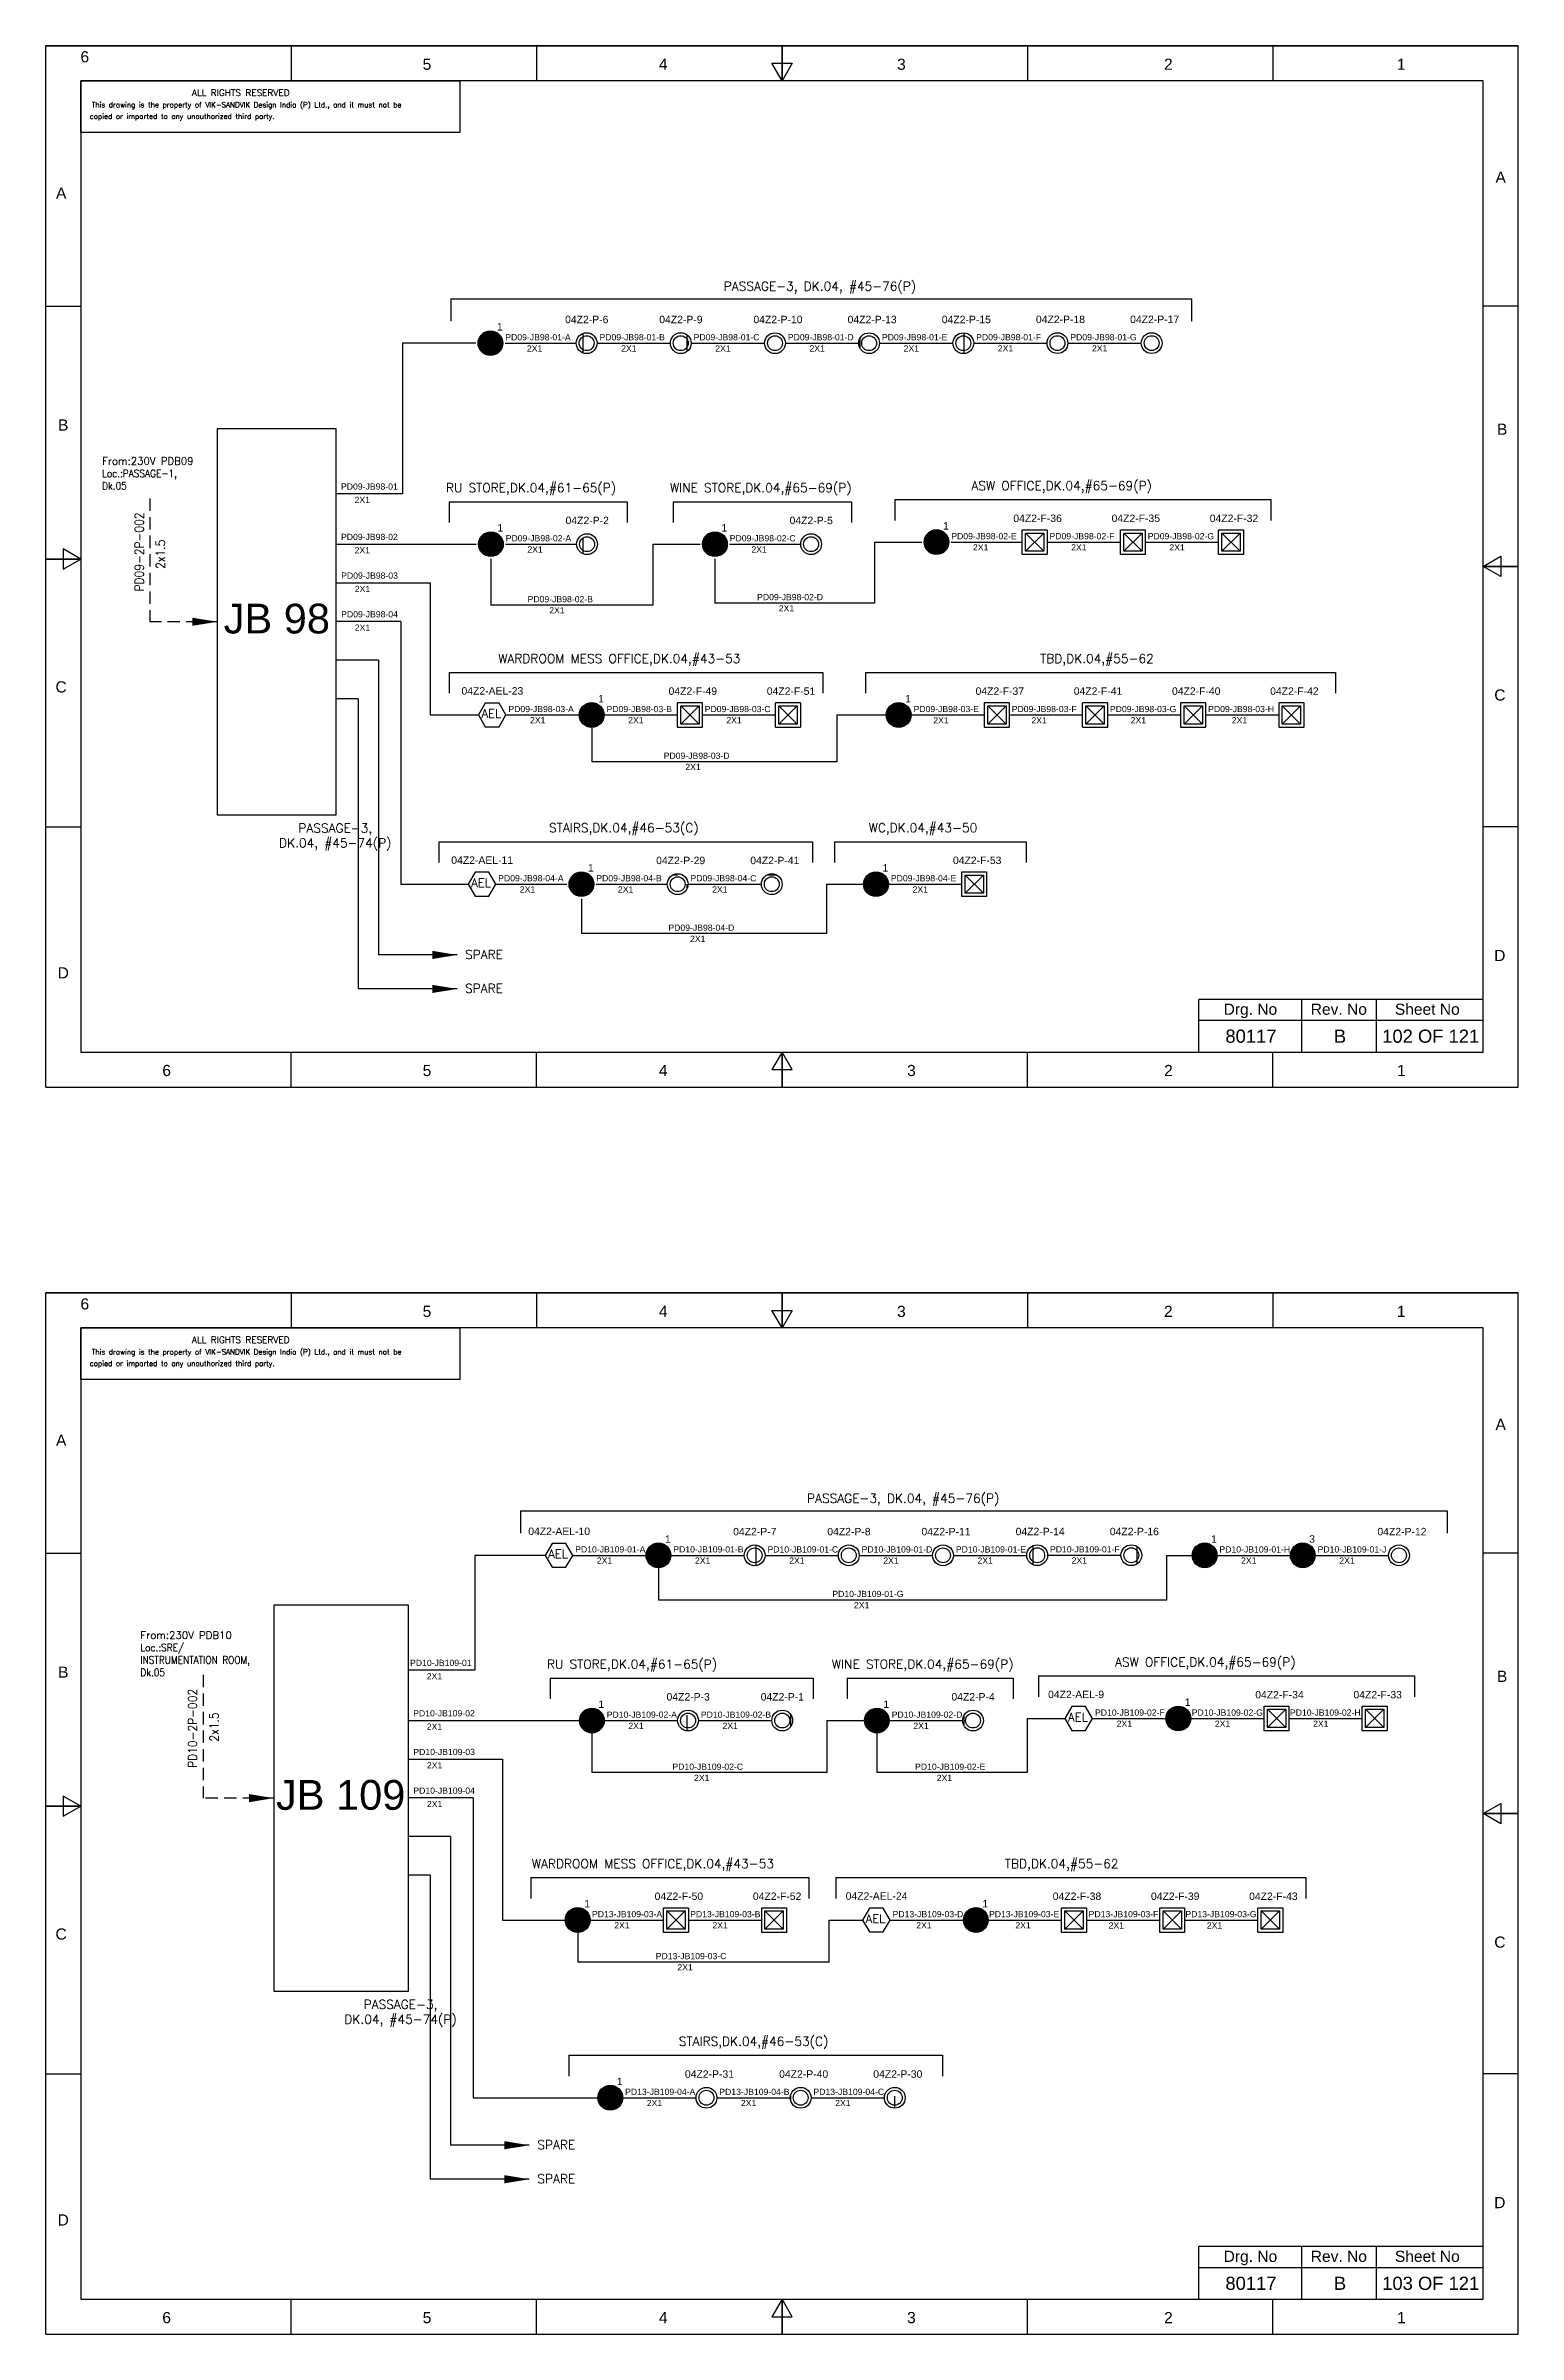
# Model space of a CAD drawing. Header units: inches. Extents: x -3311 to 1429, y -713 to 2436.
# Drawn here: x -2979.2 to -2682.2, y -713.5 to -251.8 of the extents above; entities that cross this region are included whole.
import ezdxf
from ezdxf.enums import TextEntityAlignment as Align

# ---------------------------------------------------------------- set-up
doc = ezdxf.new("R2010")
doc.units = ezdxf.units.IN
doc.linetypes.add('HIDDEN', pattern=[0.375, 0.25, -0.125])
doc.linetypes.add('SOLID', pattern=[0])
for name, color, linetype, lineweight in [('ELEC_TXT-025', 1, 'Continuous', 25), ('HEL-025', 1, 'Continuous', 25), ('HEL-035', 2, 'Continuous', 35)]:
    doc.layers.add(name, color=color, linetype=linetype, lineweight=lineweight)
doc.layers.add('Fmount', color=7, linetype='Continuous')
doc.layers.add('LINE', color=3, linetype='SOLID')
doc.styles.add('_NORMAL', font='arial.ttf')
doc.styles.add('ROMANS', font='simplex.shx', dxfattribs={"width": 0.88})
doc.styles.get("Standard").update_dxf_attribs({"font": 'arial.ttf'})
doc.dimstyles.get("Standard").update_dxf_attribs({"dimtxt": 0.18, "dimasz": 0.18, "dimexe": 0.18, "dimexo": 0.0625, "dimgap": 0.09, "dimtad": 0, "dimtih": 1, "dimtoh": 1, "dimdec": 4, "dimzin": 0, "dimdsep": 46, "dimtxsty": 'Standard', "dimcen": 0.09, "dimadec": 0, "dimazin": 0, "dimtfac": 1, "dimtdec": 4, "dimtofl": 0, "dimtmove": 0, "dimatfit": 3, "dimfxl": 1, "dimtolj": 1, "dimtzin": 0, "dimarcsym": 0})
pattern_1 = [(0, (0, 0), (0, 6.985), [5.08, -1.905]), (90, (0, 0), (-6.985, 4e-16), [5.08, -1.905])]

# ---------------------------------------------------------------- blocks, each defined once
blk = doc.blocks.new('fr')
at = {"color": 7, "linetype": 'Continuous'}
for p, q in [((33763.99, 4500.4), (33466.99, 4500.4)), ((33466.99, 4500.4), (33763.99, 4500.4)), ((33466.99, 4290.33), (33466.99, 4500.4)), ((33516.49, 4500.4), (33516.49, 4493.33)), ((33565.99, 4500.4), (33565.99, 4493.33)), ((33615.49, 4493.33), (33613.45, 4496.87)), ((33613.45, 4496.87), (33617.53, 4496.87)), ((33615.49, 4500.4), (33615.49, 4493.33)), ((33615.49, 4493.33), (33615.49, 4500.4)), ((33615.49, 4500.4), (33615.49, 4493.33)), ((33617.53, 4496.87), (33615.49, 4493.33)), ((33664.99, 4500.4), (33664.99, 4493.33)), ((33714.49, 4500.4), (33714.49, 4493.33)), ((33763.99, 4290.33), (33763.99, 4500.4)), ((33763.99, 4290.33), (33763.99, 4500.4)), ((33756.92, 4493.33), (33474.06, 4493.33)), ((33474.06, 4493.33), (33474.06, 4297.41)), ((33756.92, 4297.41), (33756.92, 4493.33)), ((33466.99, 4447.89), (33474.06, 4447.89)), ((33763.99, 4447.89), (33756.92, 4447.89)), ((33466.99, 4396.87), (33474.06, 4396.87)), ((33474.06, 4396.87), (33466.99, 4396.87)), ((33466.99, 4396.87), (33474.06, 4396.87)), ((33474.06, 4396.87), (33470.53, 4398.91)), ((33470.53, 4398.91), (33470.53, 4394.83)), ((33470.53, 4394.83), (33474.06, 4396.87)), ((33756.92, 4395.37), (33760.45, 4397.41)), ((33763.99, 4395.37), (33756.92, 4395.37)), ((33760.45, 4393.33), (33756.92, 4395.37)), ((33756.92, 4395.37), (33763.99, 4395.37)), ((33763.99, 4395.37), (33756.92, 4395.37)), ((33760.45, 4397.41), (33760.45, 4393.33)), ((33466.99, 4342.85), (33474.06, 4342.85)), ((33763.99, 4342.85), (33756.92, 4342.85)), ((33474.06, 4297.41), (33756.92, 4297.41)), ((33516.49, 4290.33), (33516.49, 4297.41)), ((33565.99, 4290.33), (33565.99, 4297.41)), ((33615.49, 4297.41), (33613.45, 4293.87)), ((33613.45, 4293.87), (33617.53, 4293.87)), ((33615.49, 4290.33), (33615.49, 4297.41)), ((33617.53, 4293.87), (33615.49, 4297.41)), ((33615.49, 4297.41), (33615.49, 4290.33)), ((33615.49, 4290.33), (33615.49, 4297.41)), ((33664.99, 4290.33), (33664.99, 4297.41)), ((33714.49, 4290.33), (33714.49, 4297.41)), ((33466.99, 4290.33), (33763.99, 4290.33)), ((33466.99, 4290.33), (33763.99, 4290.33))]:
    blk.add_line(p, q, dxfattribs=at)
at = {"color": 7, "style": '_NORMAL'}
for s, p in [('6', (33474.86, 4498.18)), ('5', (33543.88, 4496.68)), ('4', (33591.52, 4496.68)), ('3', (33639.57, 4496.68)), ('2', (33693.41, 4496.68)), ('1', (33740.39, 4496.68)), ('A', (33760.45, 4473.88)), ('A', (33470.1, 4470.68)), ('B', (33470.52, 4423.9)), ('B', (33760.74, 4423.06)), ('C', (33470.08, 4371.07)), ('C', (33760.29, 4369.44)), ('D', (33760.27, 4316.89)), ('D', (33470.51, 4313.39)), ('6', (33491.37, 4293.69)), ('5', (33543.89, 4293.69)), ('4', (33591.53, 4293.69)), ('3', (33641.59, 4293.69)), ('2', (33693.43, 4293.69)), ('1', (33740.41, 4293.69))]:
    blk.add_text(s, height=2.25, dxfattribs=at).set_placement(p, align=Align.MIDDLE_CENTER)
blk = doc.blocks.new('A$C4BAD7D21')
at = {"layer": 'HEL-025'}
blk.add_lwpolyline([(-34000, 0), (-34000, 2086), (-18714, 2086), (-18714, 0)], close=True, dxfattribs=at)
at = {"layer": 'HEL-025', "style": 'ROMANS'}
for s, p in [('This drawing is the property of VIK-SANDVIK Design India (P) Ltd., and it must not be', (-33558, 1016)), (' copied or imparted to any unauthorized third party.', (-33785, 550))]:
    blk.add_text(s, height=210, dxfattribs=at).set_placement(p)
at = {"layer": 'HEL-035', "style": 'ROMANS'}
blk.add_text('     ALL RIGHTS RESERVED', height=262.5, dxfattribs=at).set_placement((-30497, 1476))
blk = doc.blocks.new('FIXED_KEY_SWITCH')
h = blk.add_hatch(color=1)
h.dxf.hatch_style = 1
edge = h.paths.add_edge_path()
edge.add_arc((848.13, 1737.46), 2.5, 0, 360)
at = {"color": 1}
blk.add_circle((848.13, 1737.46), 2.5, dxfattribs=at)
at = {"color": 7, "insert": (849.44, 1741.5), "char_height": 1.5, "attachment_point": 1, "style": '_NORMAL'}
blk.add_mtext_dynamic_manual_height_columns('1', width=1.5, gutter_width=7.5, heights=[0], dxfattribs=at)
blk = doc.blocks.new('SWT')
blk.add_blockref('FIXED_KEY_SWITCH', (0, 0))
blk.add_attdef('TAG_NO', (844.55, 1741.11), '', height=1.5)
blk = doc.blocks.new('1')
h = blk.add_hatch()
h.set_pattern_fill('ANGLE', color=6)
h.set_pattern_definition(pattern_1)
h.paths.add_polyline_path([(303.23, 2044.43, 1), (306.22, 2044.43, 1)], flags=0)
h.paths.add_polyline_path([(302.63, 2044.43, 1), (306.83, 2044.43, 1)])
h.paths.add_polyline_path([(306.22, 2044.43, -1), (303.23, 2044.43, -1)], flags=16)
h = blk.add_hatch()
h.set_pattern_fill('ANGLE', color=6)
h.set_pattern_definition(pattern_1)
h.paths.add_polyline_path([(303.23, 2044.43, 1), (306.22, 2044.43, 1)])
at = {"color": 6}
for radius in [2.1, 1.5]:
    blk.add_circle((304.73, 2044.43), radius, dxfattribs=at)
blk = doc.blocks.new('LED PENDENT LIGHT 15W')
blk.add_blockref('1', (0, 0))
blk.add_attdef('TAG_NO', (301.63, 2048.1), '', height=1.5)
blk = doc.blocks.new('LED FLUSH MOUNT')
for p, q in [((114818, 79432), (114604, 79219)), ((114604, 79432), (114818, 79219))]:
    blk.add_line(p, q)
blk.add_lwpolyline([(114572, 79470), (114850, 79470, -0.414214), (114856, 79464), (114856, 79186, -0.414214), (114850, 79180), (114572, 79180, -0.414214), (114566, 79186), (114566, 79464, -0.414214)], format="xyb", close=True)
blk.add_lwpolyline([(114604, 79432), (114818, 79432), (114818, 79219), (114604, 79219)], close=True)
blk = doc.blocks.new('LED Flush Mounted Light 22W')
blk.add_blockref('LED FLUSH MOUNT', (0, 0))
at = {"style": 'ROMANS', "width": 0.7}
blk.add_attdef('TAG_NO.:', (113905, 79579), '', height=250, dxfattribs=at)
blk = doc.blocks.new('AEL')
at = {"color": 4}
blk.add_lwpolyline([(989.98, -190.09), (992.75, -190.09), (994.14, -187.69), (992.75, -185.28), (989.98, -185.28), (988.59, -187.69)], close=True, dxfattribs=at)
at = {"color": 4, "style": 'ROMANS'}
blk.add_text('AEL', height=1.725, dxfattribs=at).set_placement((989.2, -188.27))
blk = doc.blocks.new('AEL_L')
blk.add_blockref('AEL', (0, 0))
blk.add_attdef('TAG_NO', (986.55, -183.59), '', height=1.5)
blk = doc.blocks.new('LHS_SWITCH')
h = blk.add_hatch(color=1)
h.dxf.hatch_style = 1
edge = h.paths.add_edge_path()
edge.add_arc((2067.22, 3641.35), 2, 0, 360)
at = {"color": 1}
blk.add_circle((2067.22, 3641.35), 2, dxfattribs=at)
at = {"color": 7, "insert": (2068.26, 3644.59), "char_height": 1.2, "attachment_point": 1, "style": '_NORMAL'}
blk.add_mtext_dynamic_manual_height_columns('3', width=1.5, gutter_width=7.5, heights=[0], dxfattribs=at)

msp = doc.modelspace()

# ---------------------------------------------------------------- linework, layer by layer
for p, q in [((-2907.24, -311.85), (-2907.24, -342.22)), ((-2892.5, -311.85), (-2907.24, -311.85)), ((-2897.83, -343.82, -0.03), (-2861.92, -343.82, -0.03)), ((-2852.64, -343.82, -0.03), (-2816.73, -343.82, -0.03)), ((-2807.96, -343.41, -0.05), (-2732.15, -343.41, -0.05)), ((-2889.44, -355.37), (-2889.44, -364.68)), ((-2856.75, -352.39, 0.03), (-2856.75, -364.68, 0.03)), ((-2844.25, -355.37), (-2844.25, -364.26)), ((-2812.07, -351.97), (-2812.07, -364.26)), ((-2901.66, -360.19), (-2901.66, -386.84)), ((-2856.75, -364.68, 0.03), (-2889.44, -364.68, 0.03)), ((-2812.07, -364.26), (-2844.25, -364.26)), ((-2907.58, -367.99), (-2920.64, -367.99)), ((-2907.58, -367.99), (-2907.58, -420.98)), ((-2912.12, -375.8), (-2920.64, -375.8)), ((-2912.12, -375.8), (-2912.12, -435.25)), ((-2897.85, -378.27, -0.05), (-2822.48, -378.27, -0.05)), ((-2813.9, -378.27, -0.05), (-2719.11, -378.27, -0.05)), ((-2916.23, -383.6), (-2920.64, -383.6)), ((-2916.23, -383.6), (-2916.23, -442.11)), ((-2819.68, -386.84, 0.03), (-2819.68, -396.27, 0.03)), ((-2869.11, -389.34), (-2869.11, -396.27)), ((-2819.68, -396.27, 0.03), (-2869.11, -396.27, 0.03)), ((-2899.91, -412.41, -0.05), (-2824.54, -412.41, -0.05)), ((-2820.14, -412.41, -0.03), (-2781.47, -412.41, -0.03)), ((-2871.17, -423.95), (-2871.17, -430.95)), ((-2821.75, -420.98, 0.03), (-2821.75, -430.95, 0.03)), ((-2821.75, -430.95, 0.03), (-2871.17, -430.95, 0.03)), ((-2878.49, -556.37), (-2892.68, -556.37)), ((-2892.68, -556.37), (-2892.68, -579.53)), ((-2877.46, -581.13, -0.03), (-2824.46, -581.13, -0.03)), ((-2817.56, -581.13, -0.05), (-2784.07, -581.13, -0.05)), ((-2778.98, -580.71, -0.08), (-2703.17, -580.71, -0.08)), ((-2821.67, -589.7), (-2821.67, -600.2)), ((-2781.24, -589.28, -0.03), (-2781.24, -600.2, -0.03)), ((-2869.07, -592.2), (-2869.07, -600.2)), ((-2811.59, -592.2, -0.03), (-2811.59, -600.2, -0.03)), ((-2821.67, -600.2), (-2869.07, -600.2)), ((-2781.24, -600.2), (-2811.59, -600.2)), ((-2893.02, -605.3), (-2906.08, -605.3)), ((-2893.02, -605.3), (-2893.02, -665.8)), ((-2897.56, -613.1), (-2906.08, -613.1)), ((-2897.56, -613.1), (-2897.56, -675.37)), ((-2901.67, -620.91), (-2906.08, -620.91)), ((-2901.67, -620.91), (-2901.67, -682.23)), ((-2881.39, -621.38, -0.05), (-2825.29, -621.38, -0.05)), ((-2819.83, -621.38, -0.05), (-2725.05, -621.38, -0.05)), ((-2887.1, -629.95), (-2874.42, -629.95)), ((-2821.2, -638.41), (-2821.2, -629.95, 0.03)), ((-2873.75, -657.23, -0.05), (-2798.38, -657.23, -0.05))]:
    msp.add_line(p, q)
at = {"color": 7, "linetype": 'Continuous'}
for p, q in [((-2689.29, -444.25), (-2746.61, -444.25)), ((-2746.61, -454.84), (-2746.61, -444.25)), ((-2725.84, -454.84), (-2725.84, -444.25)), ((-2710.82, -454.84), (-2710.82, -444.25)), ((-2746.61, -448.43), (-2689.29, -448.43)), ((-2689.29, -695.83), (-2746.61, -695.83)), ((-2746.61, -706.42), (-2746.61, -695.83)), ((-2725.84, -706.42), (-2725.84, -695.83)), ((-2710.82, -706.42), (-2710.82, -695.83)), ((-2746.61, -700.01), (-2689.29, -700.01))]:
    msp.add_line(p, q, dxfattribs=at)
msp.add_lwpolyline([(-2920.64, -329.09), (-2944.65, -329.09), (-2944.65, -406.99), (-2920.64, -406.99)], close=True)
at = {"linetype": 'HIDDEN', "ltscale": 10}
for points in [[(-2958.21, -343.17), (-2958.21, -368.04)], [(-2947.46, -580.47), (-2947.46, -605.35)]]:
    msp.add_lwpolyline(points, dxfattribs=at)
at = {"layer": 'LINE', "color": 0}
for p, q in [((-2897.53, -302.87, -0.03), (-2897.53, -307.37, -0.03)), ((-2897.53, -302.87, -0.03), (-2748.13, -302.87, -0.03)), ((-2748.13, -302.87, -0.03), (-2748.13, -307.37, -0.03)), ((-2886.56, -311.85, -0.03), (-2872.24, -311.85, -0.03)), ((-2868.04, -311.85, -0.05), (-2853.24, -311.85, -0.05)), ((-2849.04, -311.85, -0.08), (-2834.24, -311.85, -0.08)), ((-2830.04, -311.85, -0.11), (-2815.25, -311.85, -0.11)), ((-2811.05, -311.85, -0.14), (-2796.25, -311.85, -0.14)), ((-2792.05, -311.83, -0.16), (-2777.26, -311.83, -0.16)), ((-2773.06, -311.83, -0.16), (-2758.26, -311.83, -0.16)), ((-2907.24, -342.22), (-2920.64, -342.22)), ((-2897.83, -343.82, -0.03), (-2897.83, -348.01, -0.03)), ((-2861.92, -343.82, -0.03), (-2861.92, -348.01, -0.03)), ((-2852.64, -343.82, -0.03), (-2852.64, -348.01, -0.03)), ((-2816.73, -343.82, -0.03), (-2816.73, -348.01, -0.03)), ((-2807.96, -343.41, -0.05), (-2807.96, -347.6, -0.05)), ((-2732.15, -343.41, -0.05), (-2732.15, -347.6, -0.05)), ((-2920.64, -352.39), (-2892.41, -352.39)), ((-2886.46, -352.39), (-2872.14, -352.39)), ((-2856.75, -352.39, 0.03), (-2847.22, -352.39, 0.03)), ((-2841.28, -352.39), (-2826.95, -352.39)), ((-2812.07, -351.97), (-2802.54, -351.97)), ((-2796.59, -351.97, -0.03), (-2782.27, -351.97, -0.03)), ((-2777.26, -351.97, -0.03), (-2762.46, -351.97, -0.03)), ((-2757.45, -351.97, -0.03), (-2742.66, -351.97, -0.03)), ((-2920.64, -360.19), (-2901.66, -360.19)), ((-2897.85, -378.27, -0.05), (-2897.85, -382.46, -0.05)), ((-2822.48, -378.27, -0.05), (-2822.48, -382.46, -0.05)), ((-2813.9, -378.27, -0.05), (-2813.9, -382.46, -0.05)), ((-2719.11, -378.27, -0.05), (-2719.11, -382.46, -0.05)), ((-2901.66, -386.84), (-2891.96, -386.84)), ((-2886.4, -386.84), (-2871.61, -386.84)), ((-2866.61, -386.84), (-2851.81, -386.84)), ((-2846.8, -386.84), (-2832.01, -386.84)), ((-2819.68, -386.84, 0.03), (-2809.68, -386.84, 0.03)), ((-2804.68, -386.84, 0.03), (-2789.89, -386.84, 0.03)), ((-2784.88, -386.84, 0.03), (-2770.08, -386.84, 0.03)), ((-2765.07, -386.84, 0.03), (-2750.28, -386.84, 0.03)), ((-2745.26, -386.84, 0.03), (-2730.47, -386.84, 0.03)), ((-2899.91, -412.41, -0.05), (-2899.91, -416.6, -0.05)), ((-2824.54, -412.41, -0.05), (-2824.54, -416.6, -0.05)), ((-2820.14, -412.41, -0.03), (-2820.14, -416.6, -0.03)), ((-2781.47, -412.41, -0.03), (-2781.47, -416.6, -0.03)), ((-2907.58, -420.98), (-2894.02, -420.98)), ((-2888.47, -420.98), (-2874.14, -420.98)), ((-2868.2, -420.98), (-2853.87, -420.98)), ((-2849.67, -420.98), (-2834.88, -420.98)), ((-2821.75, -420.98, 0.03), (-2814.25, -420.98, 0.03)), ((-2809.25, -420.98, 0.03), (-2794.45, -420.98, 0.03)), ((-2883.44, -547.4), (-2883.44, -551.9)), ((-2883.44, -547.4), (-2696.53, -547.4)), ((-2696.53, -547.4), (-2696.53, -551.9)), ((-2872.93, -556.37), (-2858.14, -556.37)), ((-2853.14, -556.37), (-2838.34, -556.37)), ((-2834.14, -556.37, -0.03), (-2819.35, -556.37, -0.03)), ((-2815.15, -556.37, -0.05), (-2800.35, -556.37, -0.05)), ((-2796.15, -556.37, -0.08), (-2781.36, -556.37, -0.08)), ((-2777.16, -556.35, -0.11), (-2762.36, -556.35, -0.11)), ((-2753.08, -565.35), (-2753.08, -556.37)), ((-2753.08, -556.37), (-2747.98, -556.37)), ((-2742.98, -556.37), (-2728.18, -556.37)), ((-2723.18, -556.37), (-2708.39, -556.37)), ((-2855.64, -558.87), (-2855.64, -565.35)), ((-2933.25, -566.4), (-2933.25, -644.3)), ((-2906.08, -566.4), (-2933.25, -566.4)), ((-2906.08, -644.3), (-2906.08, -566.4)), ((-2855.64, -565.35), (-2753.08, -565.35)), ((-2892.68, -579.53), (-2906.08, -579.53)), ((-2877.46, -581.13, -0.03), (-2877.46, -585.32, -0.03)), ((-2824.46, -581.13, -0.03), (-2824.46, -585.32, -0.03)), ((-2817.56, -581.13, -0.05), (-2817.56, -585.32, -0.05)), ((-2784.07, -581.13, -0.05), (-2784.07, -585.32, -0.05)), ((-2778.98, -580.71, -0.08), (-2778.98, -584.9, -0.08)), ((-2703.17, -580.71, -0.08), (-2703.17, -584.9, -0.08)), ((-2906.08, -589.7), (-2887.1, -589.7)), ((-2887.1, -589.7), (-2871.57, -589.7)), ((-2866.57, -589.7), (-2851.77, -589.7)), ((-2847.57, -589.7, -0.03), (-2832.78, -589.7, -0.03)), ((-2821.67, -589.7), (-2814.09, -589.7, -0.03)), ((-2809.09, -589.7, -0.03), (-2794.3, -589.7, -0.03)), ((-2781.24, -589.28, -0.05), (-2773.64, -589.28, -0.05)), ((-2768.08, -589.28, -0.05), (-2753.29, -589.28, -0.05)), ((-2748.28, -589.28, -0.05), (-2733.48, -589.28, -0.05)), ((-2728.47, -589.28, -0.05), (-2713.68, -589.28, -0.05)), ((-2906.05, -597.5), (-2887.1, -597.5)), ((-2881.39, -621.38, -0.05), (-2881.39, -625.57, -0.05)), ((-2825.29, -621.38, -0.05), (-2825.29, -625.57, -0.05)), ((-2819.83, -621.38, -0.05), (-2819.83, -625.57, -0.05)), ((-2725.05, -621.38, -0.05), (-2725.05, -625.57, -0.05)), ((-2869.42, -629.95), (-2854.62, -629.95)), ((-2849.61, -629.95), (-2834.82, -629.95)), ((-2821.2, -629.95, 0.03), (-2814.47, -629.95, 0.03)), ((-2808.91, -629.95, 0.03), (-2794.12, -629.95, 0.03)), ((-2789.12, -629.95, 0.03), (-2774.32, -629.95, 0.03)), ((-2769.31, -629.95, 0.03), (-2754.52, -629.95, 0.03)), ((-2749.5, -629.95, 0.03), (-2734.71, -629.95, 0.03)), ((-2933.25, -644.3), (-2906.08, -644.3)), ((-2873.75, -657.23, -0.05), (-2873.75, -661.42, -0.05)), ((-2798.38, -657.23, -0.05), (-2798.38, -661.42, -0.05)), ((-2893.02, -665.8), (-2867.86, -665.8)), ((-2862.86, -665.8), (-2848.06, -665.8)), ((-2843.86, -665.8, -0.03), (-2829.07, -665.8, -0.03)), ((-2824.87, -665.8, -0.05), (-2810.07, -665.8, -0.05))]:
    msp.add_line(p, q, dxfattribs=at)
at = {"layer": 'LINE', "color": 7}
for p, q in [((-2887.1, -597.5), (-2887.1, -629.95)), ((-2871.92, -632.45), (-2871.92, -638.41)), ((-2821.2, -638.41), (-2871.92, -638.41))]:
    msp.add_line(p, q, dxfattribs=at)

# ---------------------------------------------------------------- block references
for name, p in [('fr', (-36446.21, -4752.25)), ('SWT', (-3737.66, -2049.3, -0.03)), ('SWT', (-3737.57, -2089.85)), ('SWT', (-3692.38, -2089.85)), ('SWT', (-3647.69, -2089.43, -0.03)), ('SWT', (-3717.24, -2124.3)), ('SWT', (-3655.31, -2124.3, 0.03)), ('SWT', (-3719.3, -2158.44)), ('SWT', (-3659.88, -2158.44, 0.03)), ('fr', (-36446.21, -5003.83)), ('SWT', (-3703.77, -2293.83)), ('SWT', (-3593.61, -2293.83)), ('SWT', (-3717.2, -2327.16)), ('SWT', (-3659.72, -2327.16, -0.03)), ('SWT', (-3598.91, -2326.74, -0.05)), ('SWT', (-3720.05, -2367.4)), ('SWT', (-3639.75, -2367.4, 0.03)), ('SWT', (-3713.49, -2403.25))]:
    msp.add_blockref(name, p)
ref = msp.add_blockref('LED PENDENT LIGHT 15W', (-3174.86, -2356.27, -0.05))
ref.add_attrib('TAG_NO', '04Z2-P-6', (-2874.47, -307.81, -0.05), dxfattribs={"height": 1.5})
ref = msp.add_blockref('LED PENDENT LIGHT 15W', (-3155.87, -2356.27, -0.08))
ref.add_attrib('TAG_NO', '04Z2-P-9', (-2855.48, -307.81, -0.08), dxfattribs={"height": 1.5})
ref = msp.add_blockref('LED PENDENT LIGHT 15W', (-3136.87, -2356.28, -0.11))
ref.add_attrib('TAG_NO', '04Z2-P-10', (-2836.48, -307.81, -0.11), dxfattribs={"height": 1.5})
ref = msp.add_blockref('LED PENDENT LIGHT 15W', (-3117.88, -2356.28, -0.14))
ref.add_attrib('TAG_NO', '04Z2-P-13', (-2817.49, -307.81, -0.14), dxfattribs={"height": 1.5})
ref = msp.add_blockref('LED PENDENT LIGHT 15W', (-3098.88, -2356.28, -0.16))
ref.add_attrib('TAG_NO', '04Z2-P-15', (-2798.49, -307.81, -0.16), dxfattribs={"height": 1.5})
ref = msp.add_blockref('LED PENDENT LIGHT 15W', (-3079.89, -2356.26, -0.16))
ref.add_attrib('TAG_NO', '04Z2-P-18', (-2779.5, -307.79, -0.16), dxfattribs={"height": 1.5})
ref = msp.add_blockref('LED PENDENT LIGHT 15W', (-3060.89, -2356.26, -0.16))
ref.add_attrib('TAG_NO', '04Z2-P-17', (-2760.5, -307.79, -0.16), dxfattribs={"height": 1.5})
ref = msp.add_blockref('LED PENDENT LIGHT 15W', (-3174.77, -2396.82, -0.03))
ref.add_attrib('TAG_NO', '04Z2-P-2', (-2874.38, -348.35, -0.03), dxfattribs={"height": 1.5})
ref = msp.add_blockref('LED PENDENT LIGHT 15W', (-3129.58, -2396.82, -0.03))
ref.add_attrib('TAG_NO', '04Z2-P-5', (-2829.19, -348.35, -0.03), dxfattribs={"height": 1.5})
ref = msp.add_blockref('AEL_L', (-3880.54, -199.15))
ref.add_attrib('TAG_NO', '04Z2-AEL-23', (-2895.37, -382.74), dxfattribs={"color": 4, "height": 1.5})
ref = msp.add_blockref('AEL_L', (-3882.61, -233.29))
ref.add_attrib('TAG_NO', '04Z2-AEL-11', (-2897.43, -416.88), dxfattribs={"color": 4, "height": 1.5})
ref = msp.add_blockref('LED PENDENT LIGHT 15W', (-3156.5, -2465.41))
ref.add_attrib('TAG_NO', '04Z2-P-29', (-2856.11, -416.94), dxfattribs={"height": 1.5})
ref = msp.add_blockref('LED PENDENT LIGHT 15W', (-3137.51, -2465.41, -0.03))
ref.add_attrib('TAG_NO', '04Z2-P-41', (-2837.12, -416.94, -0.03), dxfattribs={"height": 1.5})
ref = msp.add_blockref('AEL_L', (-3867.07, -368.68))
ref.add_attrib('TAG_NO', '04Z2-AEL-10', (-2881.9, -552.27), dxfattribs={"color": 4, "height": 1.5})
ref = msp.add_blockref('LED PENDENT LIGHT 15W', (-3140.97, -2600.8, -0.03))
ref.add_attrib('TAG_NO', '04Z2-P-7', (-2840.58, -552.33, -0.03), dxfattribs={"height": 1.5})
ref = msp.add_blockref('LED PENDENT LIGHT 15W', (-3121.98, -2600.8, -0.05))
ref.add_attrib('TAG_NO', '04Z2-P-8', (-2821.59, -552.33, -0.05), dxfattribs={"height": 1.5})
ref = msp.add_blockref('LED PENDENT LIGHT 15W', (-3102.98, -2600.8, -0.08))
ref.add_attrib('TAG_NO', '04Z2-P-11', (-2802.59, -552.33, -0.08), dxfattribs={"height": 1.5})
ref = msp.add_blockref('LED PENDENT LIGHT 15W', (-3083.98, -2600.78, -0.11))
ref.add_attrib('TAG_NO', '04Z2-P-14', (-2783.6, -552.31, -0.11), dxfattribs={"height": 1.5})
ref = msp.add_blockref('LED PENDENT LIGHT 15W', (-3064.99, -2600.78, -0.11))
ref.add_attrib('TAG_NO', '04Z2-P-16', (-2764.6, -552.31, -0.11), dxfattribs={"height": 1.5})
ref = msp.add_blockref('LED PENDENT LIGHT 15W', (-3011.01, -2600.8))
ref.add_attrib('TAG_NO', '04Z2-P-12', (-2710.62, -552.33), dxfattribs={"height": 1.5})
ref = msp.add_blockref('LED PENDENT LIGHT 15W', (-3154.4, -2634.13, -0.03))
ref.add_attrib('TAG_NO', '04Z2-P-3', (-2854.01, -585.66, -0.03), dxfattribs={"height": 1.5})
ref = msp.add_blockref('LED PENDENT LIGHT 15W', (-3135.4, -2634.13, -0.05))
ref.add_attrib('TAG_NO', '04Z2-P-1', (-2835.02, -585.66, -0.05), dxfattribs={"height": 1.5})
ref = msp.add_blockref('LED PENDENT LIGHT 15W', (-3096.92, -2634.13, -0.05))
ref.add_attrib('TAG_NO', '04Z2-P-4', (-2796.54, -585.66, -0.05), dxfattribs={"height": 1.5})
ref = msp.add_blockref('AEL_L', (-3762.23, -401.59, -0.05))
ref.add_attrib('TAG_NO', '04Z2-AEL-9', (-2777.05, -585.18, -0.05), dxfattribs={"color": 4, "height": 1.5})
ref = msp.add_blockref('AEL_L', (-3803.05, -442.26, 0.03))
ref.add_attrib('TAG_NO', '04Z2-AEL-24', (-2817.88, -625.85, 0.03), dxfattribs={"color": 4, "height": 1.5})
ref = msp.add_blockref('LED PENDENT LIGHT 15W', (-3150.69, -2710.22, -0.03))
ref.add_attrib('TAG_NO', '04Z2-P-31', (-2850.3, -661.76, -0.03), dxfattribs={"height": 1.5})
ref = msp.add_blockref('LED PENDENT LIGHT 15W', (-3131.69, -2710.22, -0.05))
ref.add_attrib('TAG_NO', '04Z2-P-40', (-2831.3, -661.76, -0.05), dxfattribs={"height": 1.5})
ref = msp.add_blockref('LED PENDENT LIGHT 15W', (-3112.7, -2710.22, -0.08))
ref.add_attrib('TAG_NO', '04Z2-P-30', (-2812.31, -661.76, -0.08), dxfattribs={"height": 1.5})
at = {"layer": 'ELEC_TXT-025', "color": 0, "xscale": 0.005, "yscale": 0.005, "zscale": 0.005}
for p in [(-2802.15, -269.35), (-2802.15, -520.93)]:
    msp.add_blockref('A$C4BAD7D21', p, dxfattribs=at)
at = {"layer": 'Fmount'}
ref = msp.add_blockref('LED Flush Mounted Light 22W', (-4761.97, -1722.72, -0.03), dxfattribs=dict(at, xscale=0.01728, yscale=0.01728, zscale=0.01728))
ref.add_attrib('TAG_NO.:', '04Z2-F-36', dxfattribs={"layer": '0', "height": 1.5}).set_placement((-2784.06, -348.37, -0.03), align=Align.BOTTOM_LEFT)
ref = msp.add_blockref('LED Flush Mounted Light 22W', (-4742.16, -1722.72, -0.03), dxfattribs=dict(at, xscale=0.01728, yscale=0.01728, zscale=0.01728))
ref.add_attrib('TAG_NO.:', '04Z2-F-35', dxfattribs={"layer": '0', "height": 1.5}).set_placement((-2764.25, -348.37, -0.03), align=Align.BOTTOM_LEFT)
ref = msp.add_blockref('LED Flush Mounted Light 22W', (-4722.36, -1722.72, -0.03), dxfattribs=dict(at, xscale=0.01728, yscale=0.01728, zscale=0.01728))
ref.add_attrib('TAG_NO.:', '04Z2-F-32', dxfattribs={"layer": '0', "height": 1.5}).set_placement((-2744.44, -348.37, -0.03), align=Align.BOTTOM_LEFT)
ref = msp.add_blockref('LED Flush Mounted Light 22W', (-4831.51, -1757.58), dxfattribs=dict(at, xscale=0.01728, yscale=0.01728, zscale=0.01728))
ref.add_attrib('TAG_NO.:', '04Z2-F-49', dxfattribs={"layer": '0', "height": 1.5}).set_placement((-2853.6, -383.23), align=Align.BOTTOM_LEFT)
ref = msp.add_blockref('LED Flush Mounted Light 22W', (-4811.71, -1757.58), dxfattribs=dict(at, xscale=0.01728, yscale=0.01728, zscale=0.01728))
ref.add_attrib('TAG_NO.:', '04Z2-F-51', dxfattribs={"layer": '0', "height": 1.5}).set_placement((-2833.79, -383.23), align=Align.BOTTOM_LEFT)
ref = msp.add_blockref('LED Flush Mounted Light 22W', (-4769.59, -1757.58, 0.03), dxfattribs=dict(at, xscale=0.01728, yscale=0.01728, zscale=0.01728))
ref.add_attrib('TAG_NO.:', '04Z2-F-37', dxfattribs={"layer": '0', "height": 1.5}).set_placement((-2791.68, -383.23, 0.03), align=Align.BOTTOM_LEFT)
ref = msp.add_blockref('LED Flush Mounted Light 22W', (-4749.78, -1757.58, 0.03), dxfattribs=dict(at, xscale=0.01728, yscale=0.01728, zscale=0.01728))
ref.add_attrib('TAG_NO.:', '04Z2-F-41', dxfattribs={"layer": '0', "height": 1.5}).set_placement((-2771.87, -383.23, 0.03), align=Align.BOTTOM_LEFT)
ref = msp.add_blockref('LED Flush Mounted Light 22W', (-4729.98, -1757.58, 0.03), dxfattribs=dict(at, xscale=0.01728, yscale=0.01728, zscale=0.01728))
ref.add_attrib('TAG_NO.:', '04Z2-F-40', dxfattribs={"layer": '0', "height": 1.5}).set_placement((-2752.06, -383.23, 0.03), align=Align.BOTTOM_LEFT)
ref = msp.add_blockref('LED Flush Mounted Light 22W', (-4710.17, -1757.58, 0.03), dxfattribs=dict(at, xscale=0.01728, yscale=0.01728, zscale=0.01728))
ref.add_attrib('TAG_NO.:', '04Z2-F-42', dxfattribs={"layer": '0', "height": 1.5}).set_placement((-2732.26, -383.23, 0.03), align=Align.BOTTOM_LEFT)
ref = msp.add_blockref('LED Flush Mounted Light 22W', (-4774.15, -1791.72, 0.03), dxfattribs=dict(at, xscale=0.01728, yscale=0.01728, zscale=0.01728))
ref.add_attrib('TAG_NO.:', '04Z2-F-53', dxfattribs={"layer": '0', "height": 1.5}).set_placement((-2796.24, -417.37, 0.03), align=Align.BOTTOM_LEFT)
ref = msp.add_blockref('LED Flush Mounted Light 22W', (-4713.18, -1960.02, -0.05), dxfattribs=dict(at, xscale=0.01728, yscale=0.01728, zscale=0.01728))
ref.add_attrib('TAG_NO.:', '04Z2-F-34', dxfattribs={"layer": '0', "height": 1.5}).set_placement((-2735.27, -585.68, -0.05), align=Align.BOTTOM_LEFT)
ref = msp.add_blockref('LED Flush Mounted Light 22W', (-4693.38, -1960.02, -0.05), dxfattribs=dict(at, xscale=0.01728, yscale=0.01728, zscale=0.01728))
ref.add_attrib('TAG_NO.:', '04Z2-F-33', dxfattribs={"layer": '0', "height": 1.5}).set_placement((-2715.46, -585.68, -0.05), align=Align.BOTTOM_LEFT)
ref = msp.add_blockref('LED Flush Mounted Light 22W', (-4834.32, -2000.69), dxfattribs=dict(at, xscale=0.01728, yscale=0.01728, zscale=0.01728))
ref.add_attrib('TAG_NO.:', '04Z2-F-50', dxfattribs={"layer": '0', "height": 1.5}).set_placement((-2856.41, -626.34), align=Align.BOTTOM_LEFT)
ref = msp.add_blockref('LED Flush Mounted Light 22W', (-4814.52, -2000.69), dxfattribs=dict(at, xscale=0.01728, yscale=0.01728, zscale=0.01728))
ref.add_attrib('TAG_NO.:', '04Z2-F-52', dxfattribs={"layer": '0', "height": 1.5}).set_placement((-2836.6, -626.34), align=Align.BOTTOM_LEFT)
ref = msp.add_blockref('LED Flush Mounted Light 22W', (-4754.02, -2000.69, 0.03), dxfattribs=dict(at, xscale=0.01728, yscale=0.01728, zscale=0.01728))
ref.add_attrib('TAG_NO.:', '04Z2-F-38', dxfattribs={"layer": '0', "height": 1.5}).set_placement((-2776.11, -626.34, 0.03), align=Align.BOTTOM_LEFT)
ref = msp.add_blockref('LED Flush Mounted Light 22W', (-4734.22, -2000.69, 0.03), dxfattribs=dict(at, xscale=0.01728, yscale=0.01728, zscale=0.01728))
ref.add_attrib('TAG_NO.:', '04Z2-F-39', dxfattribs={"layer": '0', "height": 1.5}).set_placement((-2756.3, -626.34, 0.03), align=Align.BOTTOM_LEFT)
ref = msp.add_blockref('LED Flush Mounted Light 22W', (-4714.41, -2000.69, 0.03), dxfattribs=dict(at, xscale=0.01728, yscale=0.01728, zscale=0.01728))
ref.add_attrib('TAG_NO.:', '04Z2-F-43', dxfattribs={"layer": '0', "height": 1.5}).set_placement((-2736.5, -626.34, 0.03), align=Align.BOTTOM_LEFT)
at = {"layer": 'LINE', "color": 7, "xscale": 1.25, "yscale": 1.25, "zscale": 1.25}
msp.add_blockref('LHS_SWITCH', (-5309.7, -5108.06), dxfattribs=at)

# ---------------------------------------------------------------- texts
at = {"color": 7}
for s, p in [('PD09-JB98-01-A', (-2886.54, -311.27, -0.03)), ('2X1', (-2882.17, -313.53, -0.03)), ('PD09-JB98-01-B', (-2867.54, -311.27, -0.05)), ('2X1', (-2863.17, -313.53, -0.05)), ('PD09-JB98-01-C', (-2848.55, -311.27, -0.11)), ('2X1', (-2844.18, -313.53, -0.08)), ('PD09-JB98-01-D', (-2829.55, -311.27, -0.11)), ('2X1', (-2825.18, -313.53, -0.11)), ('PD09-JB98-01-E', (-2810.56, -311.27, -0.14)), ('2X1', (-2806.19, -313.53, -0.14)), ('PD09-JB98-01-F', (-2791.56, -311.26, -0.16)), ('2X1', (-2787.19, -313.51, -0.16)), ('PD09-JB98-01-G', (-2772.57, -311.26, -0.16)), ('2X1', (-2768.2, -313.51, -0.16)), ('PD09-JB98-01', (-2919.67, -341.38)), ('2X1', (-2916.93, -344.08)), ('PD09-JB98-02', (-2919.67, -351.55)), ('PD09-JB98-02-A', (-2886.45, -351.82)), ('PD09-JB98-02-C', (-2841.26, -351.82)), ('PD09-JB98-02-E', (-2796.57, -351.4, -0.03)), ('PD09-JB98-02-F', (-2776.77, -351.4, -0.03)), ('PD09-JB98-02-G', (-2756.96, -351.4, -0.03)), ('2X1', (-2916.93, -354.24)), ('2X1', (-2882.08, -354.07)), ('2X1', (-2836.89, -354.07)), ('2X1', (-2792.2, -353.66, -0.03)), ('2X1', (-2772.4, -353.66, -0.03)), ('2X1', (-2752.59, -353.66, -0.03)), ('PD09-JB98-03', (-2919.64, -359.35)), ('2X1', (-2916.9, -362.05)), ('PD09-JB98-02-B', (-2882.04, -364.11, 0.03)), ('PD09-JB98-02-D', (-2835.74, -363.69)), ('2X1', (-2831.37, -365.95)), ('PD09-JB98-04', (-2919.64, -367.15)), ('2X1', (-2916.9, -369.85)), ('2X1', (-2877.67, -366.36, 0.03)), ('PD09-JB98-03-A', (-2885.91, -386.27)), ('2X1', (-2881.54, -388.52)), ('PD09-JB98-03-B', (-2866.12, -386.27)), ('2X1', (-2861.75, -388.52)), ('PD09-JB98-03-C', (-2846.31, -386.27)), ('2X1', (-2841.94, -388.52)), ('PD09-JB98-03-E', (-2804.19, -386.27, 0.03)), ('2X1', (-2800.21, -388.55)), ('PD09-JB98-03-F', (-2784.39, -386.27, 0.03)), ('2X1', (-2780.41, -388.55)), ('PD09-JB98-03-G', (-2764.58, -386.27, 0.03)), ('2X1', (-2760.39, -388.53, 0.03)), ('PD09-JB98-03-H', (-2744.77, -386.27, 0.03)), ('2X1', (-2740, -388.53, 0.03)), ('PD09-JB98-03-D', (-2854.59, -395.69, 0.03)), ('2X1', (-2850.22, -397.95, 0.03)), ('PD09-JB98-04-A', (-2887.97, -420.4)), ('PD09-JB98-04-B', (-2868.18, -420.4)), ('PD09-JB98-04-C', (-2849.18, -420.4)), ('PD09-JB98-04-E', (-2808.76, -420.4, 0.03)), ('2X1', (-2883.6, -422.66)), ('2X1', (-2863.81, -422.66)), ('2X1', (-2844.81, -422.66)), ('2X1', (-2804.38, -422.66, 0.03)), ('PD09-JB98-04-D', (-2853.64, -430.38, 0.03)), ('2X1', (-2849.27, -432.63, 0.03)), ('PD10-JB109-01-A', (-2872.44, -555.79)), ('2X1', (-2868.07, -558.05)), ('PD10-JB109-01-B', (-2852.65, -555.79)), ('2X1', (-2848.28, -558.05)), ('PD10-JB109-01-C', (-2833.65, -555.8, -0.05)), ('2X1', (-2829.28, -558.05, -0.03)), ('PD10-JB109-01-D', (-2814.66, -555.8, -0.05)), ('2X1', (-2810.29, -558.05, -0.05)), ('PD10-JB109-01-E', (-2795.66, -555.8, -0.08)), ('2X1', (-2791.29, -558.05, -0.08)), ('PD10-JB109-01-F', (-2776.67, -555.78, -0.11)), ('2X1', (-2772.3, -558.03, -0.11)), ('PD10-JB109-01-H', (-2742.49, -555.8)), ('2X1', (-2738.12, -558.05)), ('PD10-JB109-01-J', (-2722.69, -555.8)), ('2X1', (-2718.32, -558.05)), ('PD10-JB109-01-G', (-2820.57, -564.78)), ('2X1', (-2816.2, -567.03)), ('PD10-JB109-01', (-2905.75, -578.69)), ('2X1', (-2902.37, -581.39)), ('PD10-JB109-02', (-2905.11, -588.86)), ('2X1', (-2902.37, -591.55)), ('PD10-JB109-02-A', (-2866.08, -589.13)), ('2X1', (-2861.71, -591.38)), ('PD10-JB109-02-B', (-2847.09, -589.13, -0.03)), ('2X1', (-2842.72, -591.38, -0.03)), ('PD10-JB109-02-D', (-2808.6, -589.13, -0.03)), ('2X1', (-2804.23, -591.38, -0.03)), ('PD10-JB109-02-F', (-2767.59, -588.71, -0.05)), ('2X1', (-2763.22, -590.96, -0.05)), ('PD10-JB109-02-G', (-2748.08, -588.71, -0.05)), ('2X1', (-2743.42, -590.96, -0.05)), ('PD10-JB109-02-H', (-2728.27, -588.71, -0.05)), ('2X1', (-2723.61, -590.96, -0.05)), ('PD10-JB109-03', (-2905.08, -596.66)), ('2X1', (-2902.34, -599.35)), ('PD10-JB109-02-C', (-2852.83, -599.63)), ('PD10-JB109-02-E', (-2803.88, -599.63)), ('PD10-JB109-04', (-2905.08, -604.46)), ('2X1', (-2848.46, -601.88)), ('2X1', (-2799.51, -601.88)), ('2X1', (-2902.34, -607.16)), ('PD13-JB109-03-A', (-2869.05, -629.37)), ('2X1', (-2864.56, -631.63)), ('PD13-JB109-03-B', (-2849.24, -629.37)), ('2X1', (-2844.75, -631.63)), ('PD13-JB109-03-D', (-2808.42, -629.37, 0.03)), ('2X1', (-2803.65, -631.63, 0.03)), ('PD13-JB109-03-E', (-2788.97, -629.37, 0.03)), ('2X1', (-2783.65, -631.63, 0.03)), ('PD13-JB109-03-F', (-2768.87, -629.37, 0.03)), ('2X1', (-2764.84, -631.66)), ('PD13-JB109-03-G', (-2749.36, -629.37, 0.03)), ('2X1', (-2745.03, -631.66)), ('PD13-JB109-03-C', (-2856.19, -637.84)), ('2X1', (-2851.82, -640.09)), ('PD13-JB109-04-A', (-2862.37, -665.22)), ('PD13-JB109-04-B', (-2843.37, -665.22, -0.03)), ('PD13-JB109-04-C', (-2824.38, -665.22, -0.05)), ('2X1', (-2858, -667.48)), ('2X1', (-2839, -667.48, -0.03)), ('2X1', (-2820, -667.48, -0.05))]:
    msp.add_text(s, height=1.25, dxfattribs=at).set_placement(p)
at = {"color": 7, "lineweight": 30}
for s, p in [('JB 98 ', (-2931.45, -367.4)), ('JB 109', (-2919.74, -604.7))]:
    msp.add_text(s, height=6, dxfattribs=at).set_placement(p, align=Align.MIDDLE_CENTER)
at = {"color": 7}
for s, height, p in [('Drg. No', 2.246, (-2736.24, -446.2)), ('Rev. No', 2.246, (-2718.4, -446.2)), ('Sheet No', 2.246, (-2700.56, -446.2)), ('80117', 2.653, (-2736.13, -451.64)), ('B', 2.65, (-2718.16, -451.64)), ('102 OF 121', 2.653, (-2699.87, -451.64)), ('Drg. No', 2.246, (-2736.24, -697.78)), ('Rev. No', 2.246, (-2718.4, -697.78)), ('Sheet No', 2.246, (-2700.56, -697.78)), ('80117', 2.653, (-2736.13, -703.22)), ('B', 2.65, (-2718.16, -703.22)), ('103 OF 121', 2.653, (-2699.87, -703.22))]:
    msp.add_text(s, height=height, dxfattribs=at).set_placement(p, align=Align.MIDDLE_CENTER)
at = {"char_height": 1.8, "width": 80.3537, "attachment_point": 1, "style": '_NORMAL'}
for insert in [(-2842.46, -299.45, -0.03), (-2825.67, -543.97)]:
    msp.add_mtext('{\\Fromans|c0;\\C2;PASSAGE-3, DK.04, #45-76(P)}', dxfattribs=dict(at, insert=insert))
at = {"color": 7, "char_height": 1.5, "attachment_point": 1}
for s, insert, width in [('{\\Fromans|c0;\\C2;From:230V PDB09 \\P\\Fsimplex|c0;\\W0.88;Loc.:PASSAGE-1,\\PDk.05}', (-2967.86, -334.86), 44.8449), ('{\\Fromans|c0;\\C2;From:230V PDB10 \\P\\Fsimplex|c0;\\W0.88;Loc.:SRE/\\PINSTRUMENTATION ROOM,      \\PDk.05}', (-2960.14, -571.73), 36.8884)]:
    msp.add_mtext(s, dxfattribs=dict(at, insert=insert, width=width))
at = {"color": 7, "char_height": 1.8, "attachment_point": 1, "style": '_NORMAL'}
for s, insert, width in [('{\\Fromans|c0;\\C2;RU STORE,DK.04,#61-65(P)}', (-2898.5, -340.11, 0.24), 128.8823), ('{\\Fromans|c0;\\C2;WINE STORE,DK.04,#65-69(P)}', (-2853.32, -340.11, 0.24), 128.8823), ('{\\Fromans|c0;\\C2;ASW OFFICE,DK.04,#65-69(P)}', (-2792.52, -339.69, 0.22), 128.8823), ('{\\Fromans|c0;\\C2;WARDROOM MESS OFFICE,DK.04,#43-53}', (-2887.94, -374.56, 0.22), 128.8823), ('{\\Fromans|c0;\\C2;TBD,DK.04,#55-62}', (-2778.65, -374.56, 0.22), 128.8823), ('{\\Fromans|c0;\\C2;STAIRS,DK.04,#46-53(C)}', (-2877.69, -408.7, 0.22), 128.8823), ('{\\Fromans|c0;\\C2;WC,DK.04,#43-50}', (-2813.23, -408.7, 0.24), 128.8823), ('{\\Fromans|c0;\\C2;SPARE}', (-2894.64, -434.26), 8.1658), ('{\\Fromans|c0;\\C2;SPARE}', (-2894.64, -441.11), 8.1658), ('{\\Fromans|c0;\\C2;ASW OFFICE,DK.04,#65-69(P)}', (-2763.54, -577, 0.19), 128.8823), ('{\\Fromans|c0;\\C2;RU STORE,DK.04,#61-65(P)}', (-2878.13, -577.42, 0.24), 128.8823), ('{\\Fromans|c0;\\C2;WINE STORE,DK.04,#65-69(P)}', (-2820.66, -577.42, 0.22), 128.8823), ('{\\Fromans|c0;\\C2;WARDROOM MESS OFFICE,DK.04,#43-53}', (-2881.17, -617.67, 0.22), 128.8823), ('{\\Fromans|c0;\\C2;TBD,DK.04,#55-62}', (-2785.76, -617.67, 0.22), 128.8823), ('{\\Fromans|c0;\\C2;STAIRS,DK.04,#46-53(C)}', (-2851.53, -653.51, 0.22), 128.8823), ('{\\Fromans|c0;\\C2;SPARE}', (-2880.08, -674.38), 8.1658), ('{\\Fromans|c0;\\C2;SPARE}', (-2880.08, -681.23), 8.1658)]:
    msp.add_mtext(s, dxfattribs=dict(at, insert=insert, width=width))
at = {"color": 7, "char_height": 1.8, "width": 17.1296, "attachment_point": 1, "rotation": 90, "style": '_NORMAL'}
for s, insert in [('{\\Fromans|c0;\\W0.88;PD09-2P-002}', (-2961.27, -361.95)), ('{\\Fromans|c0;\\W0.88;PD10-2P-002}', (-2950.52, -599.26))]:
    msp.add_mtext(s, dxfattribs=dict(at, insert=insert))
at = {"color": 7, "char_height": 1.8, "attachment_point": 1, "rotation": 90, "style": '_NORMAL'}
for insert in [(-2957, -357.38), (-2946.18, -593.96)]:
    msp.add_mtext('{\\Fsimplex|c0;\\W0.88;2x1.5}', dxfattribs=dict(at, insert=insert))
at = {"color": 7, "char_height": 1.8, "attachment_point": 1, "style": '_NORMAL'}
for insert in [(-2932.16, -408.76), (-2919, -646.06)]:
    msp.add_mtext('\\pxqc;{\\Fromans|c0;\\C2;PASSAGE-3, \\PDK.04, #45-74(P)}', dxfattribs=dict(at, insert=insert))

# ---------------------------------------------------------------- leaders
at = {"linetype": 'HIDDEN', "ltscale": 10}
for points in [[(-2944.65, -368.04), (-2958.21, -368.04)], [(-2933.25, -605.35), (-2947.46, -605.35)]]:
    msp.add_leader(points, dimstyle='Standard', override={"dimasz": 5, "dimarcsym": 1}, dxfattribs=at)
for points in [[(-2896.26, -435.25), (-2912.12, -435.25)], [(-2896.26, -442.11), (-2916.23, -442.11)], [(-2881.7, -675.37), (-2897.56, -675.37)], [(-2881.7, -682.23), (-2901.67, -682.23)]]:
    msp.add_leader(points, dimstyle='Standard', override={"dimasz": 5, "dimarcsym": 1})

doc.saveas('drawing.dxf')
